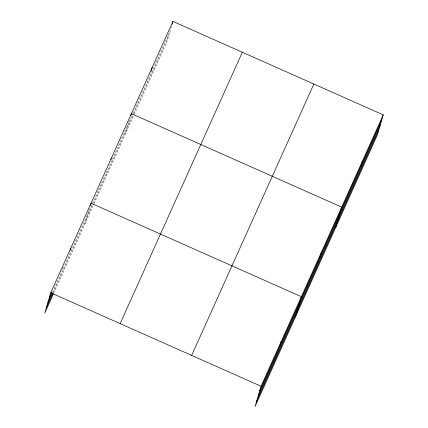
<?xml version="1.0" encoding="UTF-8"?>
<svg xmlns="http://www.w3.org/2000/svg" width="428" height="428" viewBox="0 0 428 428"><rect width="100%" height="100%" fill="white"/><g stroke="black" fill="none" stroke-linecap="round" stroke-linejoin="round"><path stroke-width="0.32" stroke-dasharray="2.14 1.6" d="M85.081 223.577L89.548 208.409M125.404 134.018L129.192 121.161M171.414 26.579L166.952 41.751L134.424 113.987M61.926 269.549L62.745 267.735M52.494 292.297L132.883 113.757M133.156 113.153L170.055 31.201M53.099 292.805L93.149 203.856M93.422 203.252L133.493 114.255M133.766 113.65L168.477 36.557M53.751 293.164L93.802 204.215M94.074 203.605L134.151 114.597"/><path stroke-width="0.64" d="M383.242 114.87L261.048 386.249L255.061 406.6L377.25 135.216L383.242 114.87L172.939 21.4L50.75 292.784L44.758 313.13L53.479 293.769M70.235 250.305L70.909 248.005M90.394 205.526L91.073 203.225L301.371 296.695L295.384 317.046M110.895 159.601L111.232 158.446M130.888 115.394L131.396 113.671L341.694 207.136L335.707 227.487M151.148 70.989L152.165 67.533M172.093 24.278L172.939 21.4M279.859 346.075L281.212 341.474M320.181 256.522L321.535 251.915M361.114 165.609L362.468 161.003M49.391 297.385L51.574 292.543M47.866 302.58L52.221 292.902M46.288 307.935L52.826 293.415M120.15 323.627L242.339 52.243M191.653 355.406L313.842 84.022M259.694 390.855L381.883 119.471M258.164 396.05L380.358 124.671M256.591 401.405L378.78 130.021M50.75 292.784L261.048 386.249"/></g></svg>
